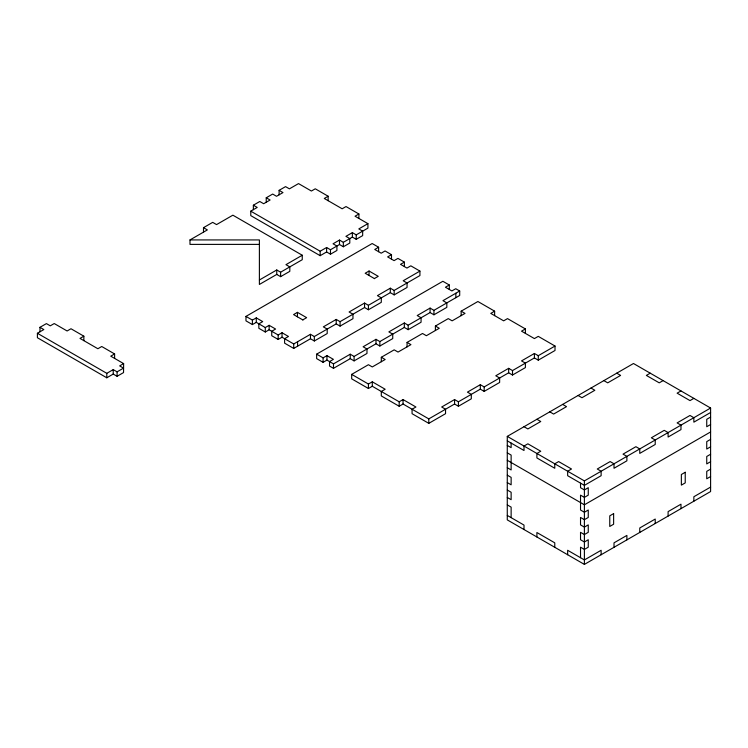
<?xml version="1.0" encoding="UTF-8"?>
<svg xmlns="http://www.w3.org/2000/svg" width="748" height="748" viewBox="0 0 748 748"><rect width="100%" height="100%" fill="white"/><g stroke="black" fill="none" stroke-linecap="round" stroke-linejoin="round"><path stroke-width="1.12" d="M203.493 232.132L203.493 227.673L212.694 222.362L216.555 224.596L232.871 215.181L302.257 255.236L302.257 259.706L280.612 272.197L276.751 269.972L259.388 279.995M259.388 244.39L189.992 244.39L189.992 239.93L207.364 229.907L203.493 227.673M39.971 331.785L39.971 327.315L46.413 323.604L50.275 325.829L54.239 323.547L67.114 330.981L70.985 328.746L83.86 336.189L83.86 340.649M253.357 209.674L253.357 205.214L259.79 201.493L263.661 203.727L270.093 200.006L266.232 197.781L266.232 202.241M266.232 197.781L272.674 194.059L276.536 196.294L282.978 192.573L279.107 190.338L279.107 194.807M279.107 190.338L285.549 186.626L289.411 188.851L298.527 183.597L311.402 191.03L315.273 188.795L328.148 196.238L328.148 200.698M114.612 358.404L114.612 353.944L110.751 356.17L123.635 363.603L123.532 372.588L117.09 376.3L113.228 374.075L106.796 377.787L37.4 337.731L37.4 333.271L43.842 329.55L39.971 327.315M250.776 211.16L320.172 251.225L326.605 247.504L330.476 249.739L339.489 244.531L343.351 246.765L349.793 243.044L349.793 238.584L345.922 236.349L352.364 232.637L356.226 234.863L367.923 228.121L367.923 223.652L358.806 228.916L362.668 231.151L362.668 235.611L356.226 239.323L352.364 237.097L343.351 242.305L339.489 240.071L333.047 243.792L336.909 246.017L336.909 250.477L330.476 254.198L326.605 251.964L320.172 255.685L250.776 215.62L250.776 211.16L257.219 207.439L253.357 205.214M83.86 336.189L79.999 338.414L97.876 348.736L101.737 346.502L114.612 353.944M328.148 196.238L324.286 198.463L342.163 208.786L346.025 206.551L358.9 213.993L358.9 218.453M358.9 213.993L355.038 216.219L367.923 223.652M302.257 255.236L285.951 264.661L289.813 266.886L289.813 271.346L280.612 276.657L276.751 274.432L259.388 284.455L259.388 239.93L189.992 239.93M37.4 333.271L106.796 373.327L113.228 369.615L117.09 371.84L123.532 368.128L119.671 365.894L123.635 363.603M245.97 316.395L252.413 320.116L256.274 317.881L262.716 321.603L258.845 323.828L258.845 328.288L265.288 332.009L269.149 329.774L278.172 334.982L282.033 332.748L288.466 336.469L284.605 338.704L284.605 343.164L293.721 348.428L310.467 338.76L314.328 340.985L327.203 333.552L327.203 329.092L323.342 326.857L336.217 319.424L340.078 321.659L364.556 307.531L368.418 309.756L381.293 302.323L381.293 297.863L377.431 295.628L390.306 288.195L394.168 290.43L419.927 275.554L419.927 271.094L403.191 280.762L407.052 282.996L407.052 287.456L394.168 294.89L390.306 292.655L368.418 305.296L364.556 303.071L349.101 311.991L352.963 314.225L352.963 318.685L340.078 326.119L336.217 323.884L314.328 336.525L310.467 334.3L293.721 343.958L282.033 337.217L278.172 339.442L271.73 335.73L271.73 331.261L275.591 329.036L269.149 325.315L265.288 327.549L256.274 322.341L252.413 324.576L245.97 320.855L245.97 316.395L372.177 243.53L378.619 247.242L378.619 251.711M378.619 247.242L374.757 249.477L381.2 253.198L385.061 250.963L391.494 254.685L391.494 259.145M391.494 254.685L387.632 256.91L394.074 260.631L397.936 258.397L404.378 262.118L404.378 266.578M302.781 319.892L306.643 317.666L297.442 312.355L293.581 314.59L302.959 320.004M374.383 278.555L378.245 276.33L369.054 271.019L365.183 273.244L374.57 278.667M404.378 262.118L400.517 264.343L406.949 268.065L410.82 265.83L419.927 271.094M316.647 354.15L323.089 357.862L326.951 355.637L333.393 359.349L329.531 361.583L329.531 366.043L333.496 368.334L350.232 358.666L354.094 360.891L366.978 353.458L366.978 348.998L363.117 346.773L375.992 339.33L379.853 341.565L404.322 327.437L408.184 329.672L421.068 322.229L421.068 317.769L417.206 315.544L430.081 308.101L433.943 310.336L459.702 295.469L459.702 291L442.956 300.668L446.827 302.903L446.827 307.363L433.943 314.796L430.081 312.571L408.184 325.202L404.322 322.977L388.866 331.897L392.737 334.132L392.737 338.592L379.853 346.025L375.992 343.79L354.094 356.431L350.232 354.206L333.496 363.874L326.951 360.097L323.089 362.322L316.647 358.61L316.647 354.15L442.863 281.285L449.296 284.997L449.296 289.457M449.296 284.997L445.434 287.232L451.876 290.944L455.738 288.719L459.702 291M525.395 333.393L525.395 328.933L521.534 331.158L534.409 338.592L538.27 336.366L555.016 346.034L555.016 350.494L538.27 360.162L534.409 357.927L512.511 370.569L508.649 368.334L495.774 375.776L499.636 378.002L499.636 382.462L484.18 391.391L480.319 389.156L458.421 401.798L454.56 399.563L441.685 407.006L445.546 409.231L445.546 413.691L428.8 423.359L412.064 413.691L412.064 409.231L415.925 407.006L403.05 399.563L399.18 401.798L372.289 386.267L368.427 388.502L351.682 378.834L351.682 374.374L368.427 364.706L372.289 366.941L385.173 359.507L381.302 357.273L381.302 361.733M381.302 357.273L394.187 349.84L398.048 352.065L410.923 344.632L407.062 342.406L407.062 346.866M407.062 342.406L422.517 333.477L426.379 335.712L439.263 328.279L435.392 326.044L435.392 330.504M435.392 326.044L448.276 318.611L452.138 320.836L465.013 313.403L461.151 311.177L461.151 315.637M461.151 311.177L477.897 301.509L494.634 311.177L494.634 315.637M351.682 374.374L368.427 384.042L372.289 381.807L385.173 389.241L381.302 391.475L381.302 395.935L399.18 406.258L403.05 404.023L428.8 418.899L454.56 404.023L458.421 406.258L471.305 398.824L471.305 394.364L467.444 392.13L480.319 384.696L484.18 386.922L508.649 372.803L512.511 375.029L525.395 367.595L525.395 363.135L521.534 360.901L534.409 353.467L538.27 355.702L555.016 346.034M494.634 311.177L490.772 313.403L503.656 320.836L507.518 318.611L525.395 328.933M507.275 436.383L633.481 363.509L710.6 408.034L710.6 491.539L584.394 564.403L507.275 519.879L507.275 436.383L584.394 480.899L710.6 408.034M650.227 373.177L646.356 375.412L659.24 382.845L663.102 380.61M680.979 390.933L677.118 393.168L689.993 400.601L693.854 398.366M710.6 412.494L693.854 422.162L693.854 417.702L689.993 415.467L677.118 422.91L680.979 425.135L680.979 429.595L668.104 437.038L668.104 432.568L664.233 430.343L651.358 437.776L655.22 440.011L655.22 444.471L639.764 453.391L639.764 448.931L635.903 446.696L623.028 454.139L626.889 456.364L626.889 460.824L614.015 468.267L614.015 463.797L610.144 461.572L597.269 469.005L601.13 471.24L601.13 475.7L584.394 485.368L567.648 475.7L567.648 471.24L571.509 469.005L558.634 461.572L554.773 463.797L554.773 468.267L536.896 457.944L536.896 453.484L540.757 451.25L527.882 443.816L524.011 446.042L524.011 450.502L507.275 440.843M710.6 417.075L706.738 419.301L706.738 426.734L710.6 424.509M710.6 431.942L584.394 504.807L507.275 460.282M710.6 439.375L706.738 441.61L706.738 449.043L710.6 446.818M710.6 454.251L706.738 456.476L706.738 463.919L710.6 461.684M710.6 469.118L706.738 471.352L706.738 478.785L710.6 476.56M710.6 487.079L693.854 496.747L693.854 501.207M616.735 373.177L620.606 375.412L607.722 382.845L603.86 380.61M590.985 388.053L594.847 390.278L581.972 397.712L578.101 395.486M562.646 404.406L566.517 406.641L553.632 414.074L549.771 411.839M536.896 419.273L540.757 421.507L527.882 428.941L524.011 426.715M507.275 445.415L511.136 447.65L511.136 443.068M507.275 452.849L511.136 455.083L511.136 469.95L507.275 467.724M507.275 475.158L511.136 477.383L511.136 484.826L507.275 482.591M507.275 490.024L511.136 492.259L511.136 499.692L507.275 497.467M507.275 504.9L511.136 507.125L511.136 517.653M507.275 515.419L524.011 525.087L524.011 529.547M680.979 508.64L680.979 504.18L668.104 511.613L668.104 516.073M655.22 523.516L655.22 519.047L639.764 527.976L639.764 532.436M626.889 539.869L626.889 535.409L614.015 542.842L614.015 547.302M601.13 554.745L601.13 550.276L584.394 559.943L567.648 550.276L567.648 554.745M584.394 480.899L584.394 564.403M580.523 483.133L580.523 487.705L584.394 489.94L588.255 487.705L588.255 495.148L584.394 497.373L580.523 495.148L580.523 510.014L584.394 512.249L588.255 510.014L588.255 517.448L584.394 519.682L580.523 517.448L580.523 524.881L584.394 527.116L588.255 524.881L588.255 532.324L584.394 534.549L580.523 532.324L580.523 539.757L584.394 541.982L588.255 539.757L588.255 547.19L584.394 549.425L580.523 547.19L580.523 557.718M554.773 547.302L554.773 542.842L536.896 532.52L536.896 536.98M538.27 355.702L538.27 360.162M534.409 353.467L534.409 357.927M512.511 370.569L512.511 375.029M508.649 368.334L508.649 372.803M484.18 386.922L484.18 391.391M480.319 384.696L480.319 389.156M458.421 401.798L458.421 406.258M455.841 293.235L455.841 297.695M454.56 399.563L454.56 404.023M433.943 310.336L433.943 314.796M430.081 308.101L430.081 312.571M428.8 418.899L428.8 423.359M408.184 325.202L408.184 329.672M404.322 322.977L404.322 327.437M403.05 399.563L403.05 404.023M399.18 401.798L399.18 406.258M394.168 290.43L394.168 294.89M390.306 288.195L390.306 292.655M379.853 341.565L379.853 346.025M375.992 339.33L375.992 343.79M372.289 381.807L372.289 386.267M369.054 271.019L369.054 275.479M368.418 305.296L368.418 309.756M368.427 384.042L368.427 388.502M364.556 303.071L364.556 307.531M356.226 234.863L356.226 239.323M354.094 356.431L354.094 360.891M352.364 232.637L352.364 237.097M350.232 354.206L350.232 358.666M343.351 242.305L343.351 246.765M340.078 321.659L340.078 326.119M339.489 240.071L339.489 244.531M336.217 319.424L336.217 323.884M333.496 363.874L333.496 368.334M330.476 249.739L330.476 254.198M326.951 355.637L326.951 360.097M326.605 247.504L326.605 251.964M323.089 357.862L323.089 362.322M320.172 251.225L320.172 255.685M314.328 336.525L314.328 340.985M310.467 334.3L310.467 338.76M297.442 312.355L297.442 316.815M297.582 341.733L297.582 346.193M293.721 343.958L293.721 348.428M282.033 332.748L282.033 337.217M280.612 272.197L280.612 276.657M278.172 334.982L278.172 339.442M276.751 269.972L276.751 274.432M269.149 325.315L269.149 329.774M265.288 327.549L265.288 332.009M256.274 317.881L256.274 322.341M252.413 320.116L252.413 324.576M117.09 371.84L117.09 376.3M113.228 369.615L113.228 374.075M106.796 373.327L106.796 377.787M613.622 513.614L609.76 515.84L609.76 526.461L613.622 524.226L613.622 513.614M685.233 472.269L681.363 474.503L681.363 485.125L685.233 482.89L685.233 472.269"/></g></svg>
